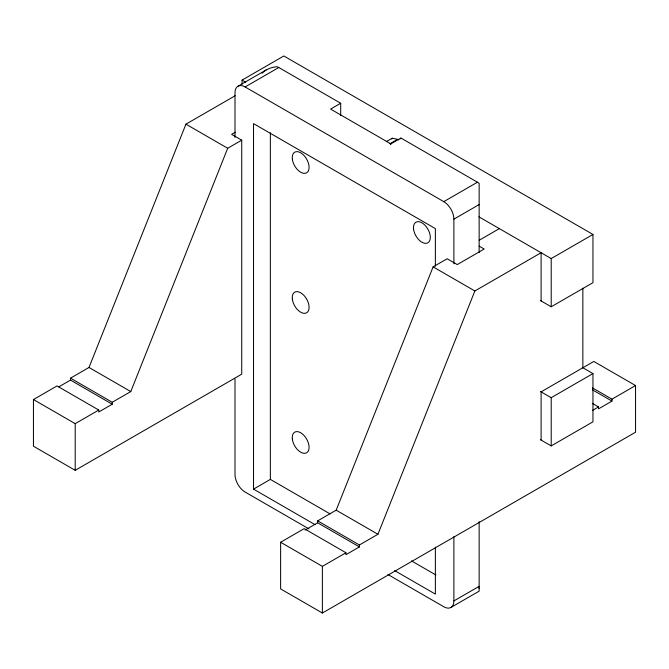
<?xml version="1.0" encoding="UTF-8"?>
<svg xmlns="http://www.w3.org/2000/svg" width="669" height="669" viewBox="0 0 669 669"><rect width="100%" height="100%" fill="white"/><g stroke="black" fill="none" stroke-linecap="round" stroke-linejoin="round"><path stroke-width="1" d="M541.104 300.95L541.104 252.731L474.865 290.973L377.943 534.28L359.42 544.967L317.666 520.867L317.666 522.807L359.42 546.916L359.42 544.967M582.858 367.749L582.858 288.18M70.496 378.161L112.25 402.27L112.25 404.21L70.496 380.101L70.496 378.161L89.01 367.465L185.94 124.166L235.17 95.742M112.25 402.27L130.773 391.574L227.694 148.275L241.735 140.164L241.735 374.172L75.204 470.315L33.45 446.206L33.45 399.544L57.024 385.938L98.778 410.047L98.778 411.987L112.25 404.21M317.666 520.867L336.181 510.171L433.111 266.864L447.151 258.761L457.253 264.589L484.197 249.035L479.146 246.125M262.173 73.239L262.608 72.737M262.842 72.495L265.836 70.153L269.992 68.221A25.94 21.182 0 0 1 277.1 66.708A14.283 8.245 60 0 1 278.781 67.51L340.697 103.26L340.697 115.411M242.078 84.194L242.078 80.088L283.832 55.979L592.96 234.459L592.96 282.678L551.206 306.778L540.477 300.59M237.963 86.242L266.137 69.977M235.003 137.388L235.003 92.782A14.283 8.245 60 0 1 245.105 86.953L278.781 67.51M235.229 132.261L231.633 134.335L241.735 140.164M340.697 103.26L330.595 109.089L390.847 143.877L400.948 138.04L477.457 182.211A14.283 8.245 60 0 1 479.146 183.348L479.146 252.556M386.247 141.661L392.143 138.257M389.968 143.743L397.553 139.378A5.001 2.885 60 0 0 398.941 139.813M58.822 386.841L70.496 380.101M245.105 86.953L443.781 201.653L477.457 182.211M33.45 399.544L75.204 423.653L98.778 410.047M453.883 263.762L453.883 219.156L479.146 204.572M479.146 240.288L499.35 228.622M478.895 216.815L551.206 258.569L592.96 234.459M435.368 266.195L435.368 228.606L253.526 123.614L253.526 489.131L270.36 479.405L330.068 513.884M541.104 440.077L541.104 391.858L593.796 361.444L635.55 385.545L635.55 432.207L322.374 613.021L280.62 588.912L280.62 542.25L304.194 528.644L345.948 552.745L345.948 554.693L359.42 546.916M305.089 530.065L317.666 522.807M540.477 391.499L551.206 397.695L592.96 373.586L592.96 421.805L551.206 445.905L540.477 439.717M280.62 542.25L322.374 566.359L345.948 552.745M592.425 410.448L598.504 406.936L598.504 408.876L611.976 401.099L611.976 399.159L635.55 385.545M387.903 574.487L443.781 606.75A14.283 8.245 60 0 0 453.883 600.921L479.146 586.337M450.931 607.46L479.146 591.17L479.146 521.669M397.486 139.344L392.394 138.224A1.497 0.87 60 0 0 391.766 138.976M242.078 80.088L245.69 82.178M185.94 124.166L227.694 148.275M433.111 266.864L474.865 290.973M582.231 367.39L592.96 373.586M592.433 387.869L611.976 399.159M592.433 389.818L611.976 401.099M592.291 403.34L598.504 406.936M89.01 367.465L130.773 391.574M336.181 510.171L377.943 534.28M411.494 560.89L435.92 574.989M253.526 489.131L315.04 524.647M394.651 570.607L435.368 594.114L435.368 547.117M308.969 528.911L245.105 492.041A14.283 8.245 60 0 1 235.003 474.547L235.003 379.106M551.206 258.569L551.206 306.778M551.206 397.695L551.206 445.905M453.883 536.597L453.883 600.921M322.374 566.359L322.374 613.021M270.36 132.696L270.36 479.405M75.204 423.653L75.204 470.315M443.781 201.653A14.283 8.245 60 0 1 453.883 219.156M400.948 138.04A5.001 2.885 60 0 1 400.672 138.851M479.146 588.118A14.283 8.245 60 0 1 478.711 587.942M390.847 143.877A5.001 2.885 60 0 1 390.562 144.68M292.353 439.199A11.908 6.874 60 0 0 305.976 453.08A11.908 6.874 60 0 0 303.676 435.126A11.908 6.874 60 0 0 292.353 439.199M292.353 299.219A11.908 6.874 60 0 0 305.976 313.092A11.908 6.874 60 0 0 303.676 295.138A11.908 6.874 60 0 0 292.353 299.219M292.353 159.23A11.908 6.874 60 0 0 305.976 173.112A11.908 6.874 60 0 0 303.676 155.158A11.908 6.874 60 0 0 292.353 159.23M413.584 229.224A11.908 6.874 60 0 0 427.198 243.106A11.908 6.874 60 0 0 424.899 225.152A11.908 6.874 60 0 0 413.584 229.224"/></g></svg>
